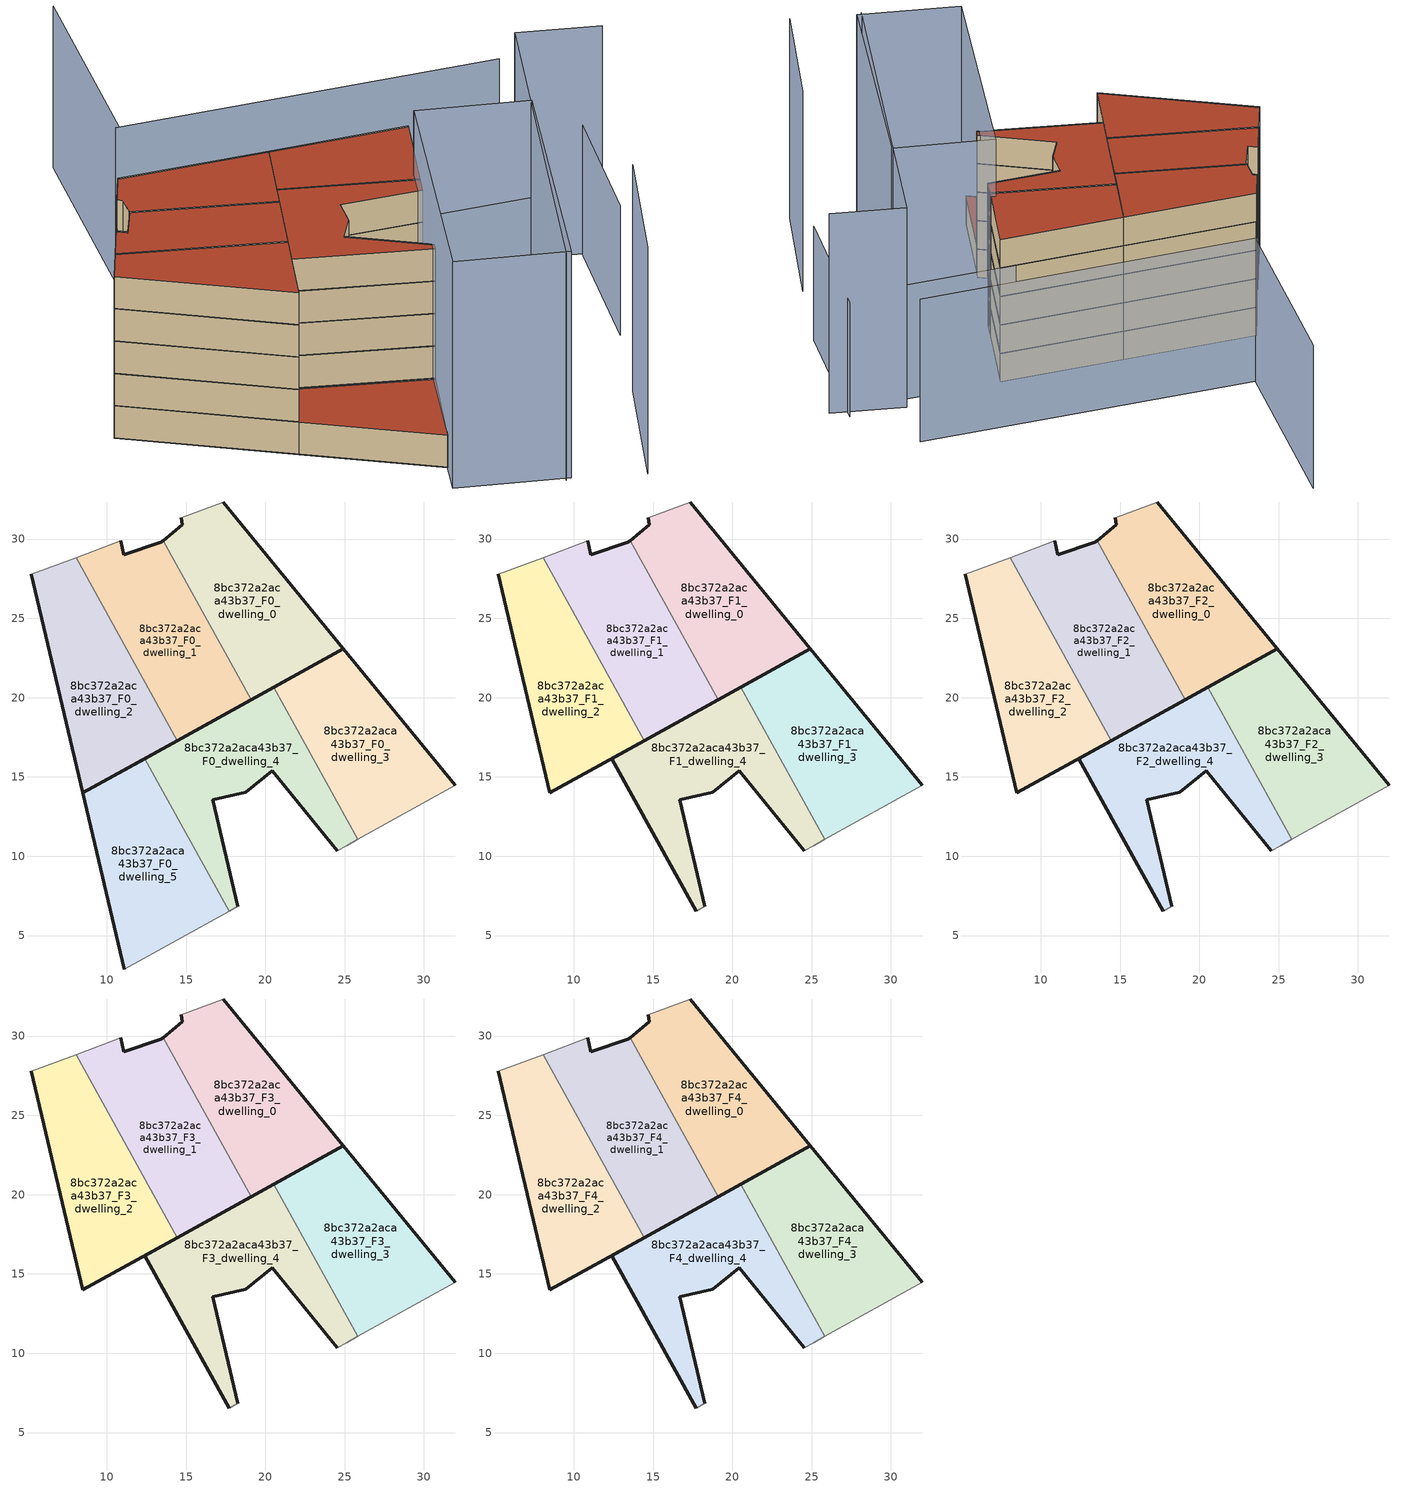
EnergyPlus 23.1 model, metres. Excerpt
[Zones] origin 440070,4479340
8bc372a2aca43b37_F0_dwelling_0
 floor ground (EU_floor_Construction): 24.92,23.07 17.33,32.34 14.7,31.35 14.78,30.89 13.56,29.9 19.11,19.86 z0
 wall outside (EU_wall_Construction): 17.33,32.34 24.92,23.07 19.11,19.86 / 13.56,29.9 14.78,30.89 14.7,31.35 z0:3
 wall to 8bc372a2aca43b37_F0_dwelling_1 (EU_wall_Construction): 19.11,19.86 13.56,29.9 z0:3
 wall adiabatic (EU_wall_Construction): 14.7,31.35 17.33,32.34 z0:3
8bc372a2aca43b37_F0_dwelling_1
 floor ground (EU_floor_Construction): 19.11,19.86 13.56,29.9 13.42,29.79 11.08,29 10.89,29.88 8.07,28.82 14.45,17.28 z0
 wall outside (EU_wall_Construction): 19.11,19.86 14.45,17.28 / 10.89,29.88 11.08,29 13.42,29.79 13.56,29.9 z0:3
 wall to 8bc372a2aca43b37_F0_dwelling_2 (EU_wall_Construction): 14.45,17.28 8.07,28.82 z0:3
 wall adiabatic (EU_wall_Construction): 8.07,28.82 10.89,29.88 z0:3
8bc372a2aca43b37_F0_dwelling_2
 floor ground (EU_floor_Construction): 14.45,17.28 8.07,28.82 5.26,27.77 8.5,14 z0
 wall outside (EU_wall_Construction): 14.45,17.28 8.5,14 5.26,27.77 z0:3
 wall adiabatic (EU_wall_Construction): 5.26,27.77 8.07,28.82 z0:3
8bc372a2aca43b37_F0_dwelling_3
 floor ground (EU_floor_Construction): 31.96,14.48 24.92,23.07 20.53,20.65 25.83,11.06 z0
 wall outside (EU_wall_Construction): 20.53,20.65 24.92,23.07 31.96,14.48 z0:3
 wall to 8bc372a2aca43b37_F0_dwelling_4 (EU_wall_Construction): 25.83,11.06 20.53,20.65 z0:3
 wall adiabatic (EU_wall_Construction): 31.96,14.48 25.83,11.06 z0:3
8bc372a2aca43b37_F0_dwelling_4
 floor ground (EU_floor_Construction): 24.54,10.33 25.12,10.66 25.83,11.06 20.53,20.65 12.4,16.15 17.71,6.54 18.27,6.84 16.67,13.56 18.76,14.03 20.44,15.4 z0
 wall outside (EU_wall_Construction): 12.4,16.15 20.53,20.65 / 24.54,10.33 20.44,15.4 18.76,14.03 16.67,13.56 18.27,6.84 z0:3
 wall adiabatic (EU_wall_Construction): 18.27,6.84 17.71,6.54 / 25.83,11.06 25.12,10.66 24.54,10.33 z0:3
 wall to 8bc372a2aca43b37_F0_dwelling_5 (EU_wall_Construction): 17.71,6.54 12.4,16.15 z0:3
8bc372a2aca43b37_F0_dwelling_5
 floor ground (EU_floor_Construction): 17.71,6.54 12.4,16.15 8.5,14 11.12,2.89 z0
 wall outside (EU_wall_Construction): 11.12,2.89 8.5,14 12.4,16.15 z0:3
 wall adiabatic (EU_wall_Construction): 17.71,6.54 11.12,2.89 z0:3
 roof outside (EU_roof_Construction): 12.4,16.15 17.71,6.54 11.12,2.89 8.5,14 z3
8bc372a2aca43b37_F1_dwelling_0
 floor to 8bc372a2aca43b37_F0_dwelling_0 (EU_floor_Construction): 24.92,23.07 17.33,32.34 14.7,31.35 14.78,30.89 13.56,29.9 19.11,19.86 z3
 wall outside (EU_wall_Construction): 17.33,32.34 24.92,23.07 19.11,19.86 / 13.56,29.9 14.78,30.89 14.7,31.35 z3:6
 wall to 8bc372a2aca43b37_F1_dwelling_1 (EU_wall_Construction): 19.11,19.86 13.56,29.9 z3:6
 wall adiabatic (EU_wall_Construction): 14.7,31.35 17.33,32.34 z3:6
8bc372a2aca43b37_F1_dwelling_1
 floor to 8bc372a2aca43b37_F0_dwelling_1 (EU_floor_Construction): 19.11,19.86 13.56,29.9 13.42,29.79 11.08,29 10.89,29.88 8.07,28.82 14.45,17.28 z3
 wall outside (EU_wall_Construction): 19.11,19.86 14.45,17.28 / 10.89,29.88 11.08,29 13.42,29.79 13.56,29.9 z3:6
 wall to 8bc372a2aca43b37_F1_dwelling_2 (EU_wall_Construction): 14.45,17.28 8.07,28.82 z3:6
 wall adiabatic (EU_wall_Construction): 8.07,28.82 10.89,29.88 z3:6
8bc372a2aca43b37_F1_dwelling_2
 floor to 8bc372a2aca43b37_F0_dwelling_2 (EU_floor_Construction): 14.45,17.28 8.07,28.82 5.26,27.77 8.5,14 z3
 wall outside (EU_wall_Construction): 14.45,17.28 8.5,14 5.26,27.77 z3:6
 wall adiabatic (EU_wall_Construction): 5.26,27.77 8.07,28.82 z3:6
8bc372a2aca43b37_F1_dwelling_3
 floor to 8bc372a2aca43b37_F0_dwelling_3 (EU_floor_Construction): 31.96,14.48 24.92,23.07 20.53,20.65 25.83,11.06 z3
 wall outside (EU_wall_Construction): 20.53,20.65 24.92,23.07 31.96,14.48 z3:6
 wall to 8bc372a2aca43b37_F1_dwelling_4 (EU_wall_Construction): 25.83,11.06 20.53,20.65 z3:6
 wall adiabatic (EU_wall_Construction): 31.96,14.48 25.83,11.06 z3:6
8bc372a2aca43b37_F1_dwelling_4
 floor to 8bc372a2aca43b37_F0_dwelling_4 (EU_floor_Construction): 24.54,10.33 25.12,10.66 25.83,11.06 20.53,20.65 12.4,16.15 17.71,6.54 18.27,6.84 16.67,13.56 18.76,14.03 20.44,15.4 z3
 wall outside (EU_wall_Construction): 17.71,6.54 12.4,16.15 20.53,20.65 / 24.54,10.33 20.44,15.4 18.76,14.03 16.67,13.56 18.27,6.84 z3:6
 wall adiabatic (EU_wall_Construction): 18.27,6.84 17.71,6.54 / 25.83,11.06 25.12,10.66 24.54,10.33 z3:6
8bc372a2aca43b37_F2_dwelling_0
 floor to 8bc372a2aca43b37_F1_dwelling_0 (EU_floor_Construction): 24.92,23.07 17.33,32.34 14.7,31.35 14.78,30.89 13.56,29.9 19.11,19.86 z6
 wall outside (EU_wall_Construction): 17.33,32.34 24.92,23.07 19.11,19.86 / 13.56,29.9 14.78,30.89 14.7,31.35 z6:9
 wall to 8bc372a2aca43b37_F2_dwelling_1 (EU_wall_Construction): 19.11,19.86 13.56,29.9 z6:9
 wall adiabatic (EU_wall_Construction): 14.7,31.35 17.33,32.34 z6:9
8bc372a2aca43b37_F2_dwelling_1
 floor to 8bc372a2aca43b37_F1_dwelling_1 (EU_floor_Construction): 19.11,19.86 13.56,29.9 13.42,29.79 11.08,29 10.89,29.88 8.07,28.82 14.45,17.28 z6
 wall outside (EU_wall_Construction): 19.11,19.86 14.45,17.28 / 10.89,29.88 11.08,29 13.42,29.79 13.56,29.9 z6:9
 wall to 8bc372a2aca43b37_F2_dwelling_2 (EU_wall_Construction): 14.45,17.28 8.07,28.82 z6:9
 wall adiabatic (EU_wall_Construction): 8.07,28.82 10.89,29.88 z6:9
8bc372a2aca43b37_F2_dwelling_2
 floor to 8bc372a2aca43b37_F1_dwelling_2 (EU_floor_Construction): 14.45,17.28 8.07,28.82 5.26,27.77 8.5,14 z6
 wall outside (EU_wall_Construction): 14.45,17.28 8.5,14 5.26,27.77 z6:9
 wall adiabatic (EU_wall_Construction): 5.26,27.77 8.07,28.82 z6:9
8bc372a2aca43b37_F2_dwelling_3
 floor to 8bc372a2aca43b37_F1_dwelling_3 (EU_floor_Construction): 31.96,14.48 24.92,23.07 20.53,20.65 25.83,11.06 z6
 wall outside (EU_wall_Construction): 20.53,20.65 24.92,23.07 31.96,14.48 z6:9
 wall to 8bc372a2aca43b37_F2_dwelling_4 (EU_wall_Construction): 25.83,11.06 20.53,20.65 z6:9
 wall adiabatic (EU_wall_Construction): 31.96,14.48 25.83,11.06 z6:9
8bc372a2aca43b37_F2_dwelling_4
 floor to 8bc372a2aca43b37_F1_dwelling_4 (EU_floor_Construction): 24.54,10.33 25.12,10.66 25.83,11.06 20.53,20.65 12.4,16.15 17.71,6.54 18.27,6.84 16.67,13.56 18.76,14.03 20.44,15.4 z6
 wall outside (EU_wall_Construction): 17.71,6.54 12.4,16.15 20.53,20.65 / 24.54,10.33 20.44,15.4 18.76,14.03 16.67,13.56 18.27,6.84 z6:9
 wall adiabatic (EU_wall_Construction): 18.27,6.84 17.71,6.54 / 25.83,11.06 25.12,10.66 24.54,10.33 z6:9
8bc372a2aca43b37_F3_dwelling_0
 floor to 8bc372a2aca43b37_F2_dwelling_0 (EU_floor_Construction): 24.92,23.07 17.33,32.34 14.7,31.35 14.78,30.89 13.56,29.9 19.11,19.86 z9
 wall outside (EU_wall_Construction): 17.33,32.34 24.92,23.07 19.11,19.86 / 13.56,29.9 14.78,30.89 14.7,31.35 z9:12
 wall to 8bc372a2aca43b37_F3_dwelling_1 (EU_wall_Construction): 19.11,19.86 13.56,29.9 z9:12
 wall adiabatic (EU_wall_Construction): 14.7,31.35 17.33,32.34 z9:12
8bc372a2aca43b37_F3_dwelling_1
 floor to 8bc372a2aca43b37_F2_dwelling_1 (EU_floor_Construction): 19.11,19.86 13.56,29.9 13.42,29.79 11.08,29 10.89,29.88 8.07,28.82 14.45,17.28 z9
 wall outside (EU_wall_Construction): 19.11,19.86 14.45,17.28 / 10.89,29.88 11.08,29 13.42,29.79 13.56,29.9 z9:12
 wall to 8bc372a2aca43b37_F3_dwelling_2 (EU_wall_Construction): 14.45,17.28 8.07,28.82 z9:12
 wall adiabatic (EU_wall_Construction): 8.07,28.82 10.89,29.88 z9:12
8bc372a2aca43b37_F3_dwelling_2
 floor to 8bc372a2aca43b37_F2_dwelling_2 (EU_floor_Construction): 14.45,17.28 8.07,28.82 5.26,27.77 8.5,14 z9
 wall outside (EU_wall_Construction): 14.45,17.28 8.5,14 5.26,27.77 z9:12
 wall adiabatic (EU_wall_Construction): 5.26,27.77 8.07,28.82 z9:12
8bc372a2aca43b37_F3_dwelling_3
 floor to 8bc372a2aca43b37_F2_dwelling_3 (EU_floor_Construction): 31.96,14.48 24.92,23.07 20.53,20.65 25.83,11.06 z9
 wall outside (EU_wall_Construction): 20.53,20.65 24.92,23.07 31.96,14.48 z9:12
 wall to 8bc372a2aca43b37_F3_dwelling_4 (EU_wall_Construction): 25.83,11.06 20.53,20.65 z9:12
 wall adiabatic (EU_wall_Construction): 31.96,14.48 25.83,11.06 z9:12
8bc372a2aca43b37_F3_dwelling_4
 floor to 8bc372a2aca43b37_F2_dwelling_4 (EU_floor_Construction): 24.54,10.33 25.12,10.66 25.83,11.06 20.53,20.65 12.4,16.15 17.71,6.54 18.27,6.84 16.67,13.56 18.76,14.03 20.44,15.4 z9
 wall outside (EU_wall_Construction): 17.71,6.54 12.4,16.15 20.53,20.65 / 24.54,10.33 20.44,15.4 18.76,14.03 16.67,13.56 18.27,6.84 z9:12
 wall adiabatic (EU_wall_Construction): 18.27,6.84 17.71,6.54 / 25.83,11.06 25.12,10.66 24.54,10.33 z9:12
8bc372a2aca43b37_F4_dwelling_0
 floor to 8bc372a2aca43b37_F3_dwelling_0 (EU_floor_Construction): 24.92,23.07 17.33,32.34 14.7,31.35 14.78,30.89 13.56,29.9 19.11,19.86 z12
 wall outside (EU_wall_Construction): 17.33,32.34 24.92,23.07 19.11,19.86 / 13.56,29.9 14.78,30.89 14.7,31.35 z12:15
 wall to 8bc372a2aca43b37_F4_dwelling_1 (EU_wall_Construction): 19.11,19.86 13.56,29.9 z12:15
 wall adiabatic (EU_wall_Construction): 14.7,31.35 17.33,32.34 z12:15
 roof outside (EU_roof_Construction): 17.33,32.34 24.92,23.07 19.11,19.86 13.56,29.9 14.78,30.89 14.7,31.35 z15
8bc372a2aca43b37_F4_dwelling_1
 floor to 8bc372a2aca43b37_F3_dwelling_1 (EU_floor_Construction): 19.11,19.86 13.56,29.9 13.42,29.79 11.08,29 10.89,29.88 8.07,28.82 14.45,17.28 z12
 wall outside (EU_wall_Construction): 19.11,19.86 14.45,17.28 / 10.89,29.88 11.08,29 13.42,29.79 13.56,29.9 z12:15
 wall to 8bc372a2aca43b37_F4_dwelling_2 (EU_wall_Construction): 14.45,17.28 8.07,28.82 z12:15
 wall adiabatic (EU_wall_Construction): 8.07,28.82 10.89,29.88 z12:15
 roof outside (EU_roof_Construction): 13.56,29.9 19.11,19.86 14.45,17.28 8.07,28.82 10.89,29.88 11.08,29 13.42,29.79 z15
8bc372a2aca43b37_F4_dwelling_2
 floor to 8bc372a2aca43b37_F3_dwelling_2 (EU_floor_Construction): 14.45,17.28 8.07,28.82 5.26,27.77 8.5,14 z12
 wall outside (EU_wall_Construction): 14.45,17.28 8.5,14 5.26,27.77 z12:15
 wall adiabatic (EU_wall_Construction): 5.26,27.77 8.07,28.82 z12:15
 roof outside (EU_roof_Construction): 8.07,28.82 14.45,17.28 8.5,14 5.26,27.77 z15
8bc372a2aca43b37_F4_dwelling_3
 floor to 8bc372a2aca43b37_F3_dwelling_3 (EU_floor_Construction): 31.96,14.48 24.92,23.07 20.53,20.65 25.83,11.06 z12
 wall outside (EU_wall_Construction): 20.53,20.65 24.92,23.07 31.96,14.48 z12:15
 wall to 8bc372a2aca43b37_F4_dwelling_4 (EU_wall_Construction): 25.83,11.06 20.53,20.65 z12:15
 wall adiabatic (EU_wall_Construction): 31.96,14.48 25.83,11.06 z12:15
 roof outside (EU_roof_Construction): 24.92,23.07 31.96,14.48 25.83,11.06 20.53,20.65 z15
8bc372a2aca43b37_F4_dwelling_4
 floor to 8bc372a2aca43b37_F3_dwelling_4 (EU_floor_Construction): 24.54,10.33 25.12,10.66 25.83,11.06 20.53,20.65 12.4,16.15 17.71,6.54 18.27,6.84 16.67,13.56 18.76,14.03 20.44,15.4 z12
 wall outside (EU_wall_Construction): 17.71,6.54 12.4,16.15 20.53,20.65 / 24.54,10.33 20.44,15.4 18.76,14.03 16.67,13.56 18.27,6.84 z12:15
 wall adiabatic (EU_wall_Construction): 18.27,6.84 17.71,6.54 / 25.83,11.06 25.12,10.66 24.54,10.33 z12:15
 roof outside (EU_roof_Construction): 20.53,20.65 25.83,11.06 25.12,10.66 24.54,10.33 20.44,15.4 18.76,14.03 16.67,13.56 18.27,6.84 17.71,6.54 12.4,16.15 z15
shading: 32.17,-2.74 41.58,4.37 / 17.35,32.3 5.26,27.77 / 31.1,15.54 37.41,7.81 / 37.41,7.81 31.44,2.93 / 31.44,2.93 25.12,10.66 / 25.12,10.66 31.1,15.54 z0:12; 12.94,-6.05 38.47,8.41 / 38.47,8.41 41.77,2.58 / 16.03,-11.47 25.69,-6.36 / 30.68,3.88 13.37,-6.3 / 13.37,-6.3 8.78,1.51 / 8.78,1.51 26.09,11.69 / 26.09,11.69 30.68,3.88 z0:21; 36.55,45.34 23.61,34.75 / 42.76,11.41 23.44,34.95 z0:15
[Building]
EU S2 Campaign: North Axis=0; Terrain=City; Solar Distribution=FullExterior
[Site:Location]
Madrid: Latitude=40.5; Longitude=-3.5; Time Zone=1; Elevation=609
[SizingPeriod:WeatherFileDays]
AnnualSizingPeriod: Begin Month=1; Begin Day of Month=1; End Month=12; End Day of Month=31; Day of Week for Start Day=Monday; Use Weather File Daylight Saving Period=No; Use Weather File Rain and Snow Indicators=No
[MATERIAL]
EU_InternalMass_Material: Roughness=MediumRough; Thickness=0.1; Conductivity=1; Density=1800; Specific Heat=900; Thermal Absorptance=0.9; Solar Absorptance=0.7; Visible Absorptance=0.7
[MATERIAL:NOMASS] Roughness=MediumRough; Thermal Absorptance=0.9; Solar Absorptance=0.7; Visible Absorptance=0.7
Name | Thermal Resistance
EU_wall_NoMass | 1.60022
EU_roof_NoMass | 1.57597
EU_floor_NoMass | 0.470652
[CONSTRUCTION]
EU_wall_Construction: EU_wall_NoMass
EU_roof_Construction: EU_roof_NoMass
EU_floor_Construction: EU_floor_NoMass
EU_InternalMass_Construction: EU_InternalMass_Material
[ZONE] Type=1; Multiplier=1; Ceiling Height=autocalculate; Floor Area=autocalculate; Part of Total Floor Area=Yes
Name | Volume
8bc372a2aca43b37_F0_dwelling_0; 8bc372a2aca43b37_F1_dwelling_0; 8bc372a2aca43b37_F2_dwelling_0; 8bc372a2aca43b37_F3_dwelling_0; 8bc372a2aca43b37_F4_dwelling_0 | 197.507
8bc372a2aca43b37_F0_dwelling_1; 8bc372a2aca43b37_F1_dwelling_1; 8bc372a2aca43b37_F2_dwelling_1; 8bc372a2aca43b37_F3_dwelling_1; 8bc372a2aca43b37_F4_dwelling_1 | 197.487
8bc372a2aca43b37_F0_dwelling_2; 8bc372a2aca43b37_F1_dwelling_2; 8bc372a2aca43b37_F2_dwelling_2; 8bc372a2aca43b37_F3_dwelling_2; 8bc372a2aca43b37_F4_dwelling_2 | 197.517
8bc372a2aca43b37_F0_dwelling_3; 8bc372a2aca43b37_F1_dwelling_3; 8bc372a2aca43b37_F2_dwelling_3; 8bc372a2aca43b37_F3_dwelling_3; 8bc372a2aca43b37_F4_dwelling_3 | 197.526
8bc372a2aca43b37_F0_dwelling_4; 8bc372a2aca43b37_F1_dwelling_4; 8bc372a2aca43b37_F2_dwelling_4; 8bc372a2aca43b37_F3_dwelling_4; 8bc372a2aca43b37_F4_dwelling_4 | 197.499
8bc372a2aca43b37_F0_dwelling_5 | 197.505
[INTERNALMASS] Construction=EU_InternalMass_Construction
Name | Zone or ZoneList | Surface Area
8bc372a2aca43b37_F0_dwelling_0_EU_InternalMass | 8bc372a2aca43b37_F0_dwelling_0 | 65.8357
8bc372a2aca43b37_F0_dwelling_1_EU_InternalMass | 8bc372a2aca43b37_F0_dwelling_1 | 65.8293
8bc372a2aca43b37_F0_dwelling_2_EU_InternalMass | 8bc372a2aca43b37_F0_dwelling_2 | 65.8391
8bc372a2aca43b37_F0_dwelling_3_EU_InternalMass | 8bc372a2aca43b37_F0_dwelling_3 | 65.842
8bc372a2aca43b37_F0_dwelling_4_EU_InternalMass | 8bc372a2aca43b37_F0_dwelling_4 | 65.8332
8bc372a2aca43b37_F0_dwelling_5_EU_InternalMass | 8bc372a2aca43b37_F0_dwelling_5 | 65.835
8bc372a2aca43b37_F1_dwelling_0_EU_InternalMass | 8bc372a2aca43b37_F1_dwelling_0 | 79.0045
8bc372a2aca43b37_F1_dwelling_1_EU_InternalMass | 8bc372a2aca43b37_F1_dwelling_1 | 79.0074
8bc372a2aca43b37_F1_dwelling_2_EU_InternalMass | 8bc372a2aca43b37_F1_dwelling_2 | 78.9991
8bc372a2aca43b37_F1_dwelling_3_EU_InternalMass | 8bc372a2aca43b37_F1_dwelling_3 | 78.995
8bc372a2aca43b37_F1_dwelling_4_EU_InternalMass | 8bc372a2aca43b37_F1_dwelling_4 | 79.0085
8bc372a2aca43b37_F2_dwelling_0_EU_InternalMass | 8bc372a2aca43b37_F2_dwelling_0 | 79.0045
8bc372a2aca43b37_F2_dwelling_1_EU_InternalMass | 8bc372a2aca43b37_F2_dwelling_1 | 79.0074
8bc372a2aca43b37_F2_dwelling_2_EU_InternalMass | 8bc372a2aca43b37_F2_dwelling_2 | 78.9991
8bc372a2aca43b37_F2_dwelling_3_EU_InternalMass | 8bc372a2aca43b37_F2_dwelling_3 | 78.995
8bc372a2aca43b37_F2_dwelling_4_EU_InternalMass | 8bc372a2aca43b37_F2_dwelling_4 | 79.0085
8bc372a2aca43b37_F3_dwelling_0_EU_InternalMass | 8bc372a2aca43b37_F3_dwelling_0 | 79.0045
8bc372a2aca43b37_F3_dwelling_1_EU_InternalMass | 8bc372a2aca43b37_F3_dwelling_1 | 79.0074
8bc372a2aca43b37_F3_dwelling_2_EU_InternalMass | 8bc372a2aca43b37_F3_dwelling_2 | 78.9991
8bc372a2aca43b37_F3_dwelling_3_EU_InternalMass | 8bc372a2aca43b37_F3_dwelling_3 | 78.995
8bc372a2aca43b37_F3_dwelling_4_EU_InternalMass | 8bc372a2aca43b37_F3_dwelling_4 | 79.0085
8bc372a2aca43b37_F4_dwelling_0_EU_InternalMass | 8bc372a2aca43b37_F4_dwelling_0 | 79.0045
8bc372a2aca43b37_F4_dwelling_1_EU_InternalMass | 8bc372a2aca43b37_F4_dwelling_1 | 79.0074
8bc372a2aca43b37_F4_dwelling_2_EU_InternalMass | 8bc372a2aca43b37_F4_dwelling_2 | 78.9991
8bc372a2aca43b37_F4_dwelling_3_EU_InternalMass | 8bc372a2aca43b37_F4_dwelling_3 | 78.995
8bc372a2aca43b37_F4_dwelling_4_EU_InternalMass | 8bc372a2aca43b37_F4_dwelling_4 | 79.0085
[OTHEREQUIPMENT] Fuel Type=Electricity; Design Level Calculation Method=Watts/Area; Power per Zone Floor Area=1; Fraction Latent=0; Fraction Radiant=0; Fraction Lost=0; Carbon Dioxide Generation Rate=0; EndUse Subcategory=EU_Step8_InternalGains
Name | Zone or ZoneList or Space or SpaceList | Schedule
EU_Step8_InternalGain_8bc372a2aca43b37_F0_dwelling_0_f000 | 8bc372a2aca43b37_F0_dwelling_0 | EU_Step8_GainSchedule_8bc372a2aca43b37_F0_dwelling_0_f000
EU_Step8_InternalGain_8bc372a2aca43b37_F0_dwelling_1_f000 | 8bc372a2aca43b37_F0_dwelling_1 | EU_Step8_GainSchedule_8bc372a2aca43b37_F0_dwelling_1_f000
EU_Step8_InternalGain_8bc372a2aca43b37_F0_dwelling_2_f000 | 8bc372a2aca43b37_F0_dwelling_2 | EU_Step8_GainSchedule_8bc372a2aca43b37_F0_dwelling_2_f000
EU_Step8_InternalGain_8bc372a2aca43b37_F0_dwelling_3_f000 | 8bc372a2aca43b37_F0_dwelling_3 | EU_Step8_GainSchedule_8bc372a2aca43b37_F0_dwelling_3_f000
EU_Step8_InternalGain_8bc372a2aca43b37_F0_dwelling_4_f000 | 8bc372a2aca43b37_F0_dwelling_4 | EU_Step8_GainSchedule_8bc372a2aca43b37_F0_dwelling_4_f000
EU_Step8_InternalGain_8bc372a2aca43b37_F0_dwelling_5_f000 | 8bc372a2aca43b37_F0_dwelling_5 | EU_Step8_GainSchedule_8bc372a2aca43b37_F0_dwelling_5_f000
EU_Step8_InternalGain_8bc372a2aca43b37_F1_dwelling_0_f000 | 8bc372a2aca43b37_F1_dwelling_0 | EU_Step8_GainSchedule_8bc372a2aca43b37_F1_dwelling_0_f000
EU_Step8_InternalGain_8bc372a2aca43b37_F1_dwelling_1_f000 | 8bc372a2aca43b37_F1_dwelling_1 | EU_Step8_GainSchedule_8bc372a2aca43b37_F1_dwelling_1_f000
EU_Step8_InternalGain_8bc372a2aca43b37_F1_dwelling_2_f000 | 8bc372a2aca43b37_F1_dwelling_2 | EU_Step8_GainSchedule_8bc372a2aca43b37_F1_dwelling_2_f000
EU_Step8_InternalGain_8bc372a2aca43b37_F1_dwelling_3_f000 | 8bc372a2aca43b37_F1_dwelling_3 | EU_Step8_GainSchedule_8bc372a2aca43b37_F1_dwelling_3_f000
EU_Step8_InternalGain_8bc372a2aca43b37_F1_dwelling_4_f000 | 8bc372a2aca43b37_F1_dwelling_4 | EU_Step8_GainSchedule_8bc372a2aca43b37_F1_dwelling_4_f000
EU_Step8_InternalGain_8bc372a2aca43b37_F2_dwelling_0_f000 | 8bc372a2aca43b37_F2_dwelling_0 | EU_Step8_GainSchedule_8bc372a2aca43b37_F2_dwelling_0_f000
EU_Step8_InternalGain_8bc372a2aca43b37_F2_dwelling_1_f000 | 8bc372a2aca43b37_F2_dwelling_1 | EU_Step8_GainSchedule_8bc372a2aca43b37_F2_dwelling_1_f000
EU_Step8_InternalGain_8bc372a2aca43b37_F2_dwelling_2_f000 | 8bc372a2aca43b37_F2_dwelling_2 | EU_Step8_GainSchedule_8bc372a2aca43b37_F2_dwelling_2_f000
EU_Step8_InternalGain_8bc372a2aca43b37_F2_dwelling_3_f000 | 8bc372a2aca43b37_F2_dwelling_3 | EU_Step8_GainSchedule_8bc372a2aca43b37_F2_dwelling_3_f000
EU_Step8_InternalGain_8bc372a2aca43b37_F2_dwelling_4_f000 | 8bc372a2aca43b37_F2_dwelling_4 | EU_Step8_GainSchedule_8bc372a2aca43b37_F2_dwelling_4_f000
EU_Step8_InternalGain_8bc372a2aca43b37_F3_dwelling_0_f000 | 8bc372a2aca43b37_F3_dwelling_0 | EU_Step8_GainSchedule_8bc372a2aca43b37_F3_dwelling_0_f000
EU_Step8_InternalGain_8bc372a2aca43b37_F3_dwelling_1_f000 | 8bc372a2aca43b37_F3_dwelling_1 | EU_Step8_GainSchedule_8bc372a2aca43b37_F3_dwelling_1_f000
EU_Step8_InternalGain_8bc372a2aca43b37_F3_dwelling_2_f000 | 8bc372a2aca43b37_F3_dwelling_2 | EU_Step8_GainSchedule_8bc372a2aca43b37_F3_dwelling_2_f000
EU_Step8_InternalGain_8bc372a2aca43b37_F3_dwelling_3_f000 | 8bc372a2aca43b37_F3_dwelling_3 | EU_Step8_GainSchedule_8bc372a2aca43b37_F3_dwelling_3_f000
EU_Step8_InternalGain_8bc372a2aca43b37_F3_dwelling_4_f000 | 8bc372a2aca43b37_F3_dwelling_4 | EU_Step8_GainSchedule_8bc372a2aca43b37_F3_dwelling_4_f000
EU_Step8_InternalGain_8bc372a2aca43b37_F4_dwelling_0_f000 | 8bc372a2aca43b37_F4_dwelling_0 | EU_Step8_GainSchedule_8bc372a2aca43b37_F4_dwelling_0_f000
EU_Step8_InternalGain_8bc372a2aca43b37_F4_dwelling_1_f000 | 8bc372a2aca43b37_F4_dwelling_1 | EU_Step8_GainSchedule_8bc372a2aca43b37_F4_dwelling_1_f000
EU_Step8_InternalGain_8bc372a2aca43b37_F4_dwelling_2_f000 | 8bc372a2aca43b37_F4_dwelling_2 | EU_Step8_GainSchedule_8bc372a2aca43b37_F4_dwelling_2_f000
EU_Step8_InternalGain_8bc372a2aca43b37_F4_dwelling_3_f000 | 8bc372a2aca43b37_F4_dwelling_3 | EU_Step8_GainSchedule_8bc372a2aca43b37_F4_dwelling_3_f000
EU_Step8_InternalGain_8bc372a2aca43b37_F4_dwelling_4_f000 | 8bc372a2aca43b37_F4_dwelling_4 | EU_Step8_GainSchedule_8bc372a2aca43b37_F4_dwelling_4_f000
[ZONEVENTILATION:DESIGNFLOWRATE] Schedule=EU_AlwaysOn; Design Flow Rate Calculation Method=AirChanges/Hour; Air Changes per Hour=0.480704; Ventilation Type=Natural; Fan Pressure Rise=0; Fan Total Efficiency=1; Constant Term Coefficient=1; Temperature Term Coefficient=0; Velocity Term Coefficient=0; Velocity Squared Term Coefficient=0; Minimum Indoor Temperature=-100; Maximum Indoor Temperature=100; Delta Temperature=-100; Minimum Outdoor Temperature=-100; Maximum Outdoor Temperature=100; Maximum Wind Speed=40
Name | Zone or ZoneList or Space or SpaceList
EU_ConstantAir_8bc372a2aca43b37_F0_dwelling_0 | 8bc372a2aca43b37_F0_dwelling_0
EU_ConstantAir_8bc372a2aca43b37_F0_dwelling_1 | 8bc372a2aca43b37_F0_dwelling_1
EU_ConstantAir_8bc372a2aca43b37_F0_dwelling_2 | 8bc372a2aca43b37_F0_dwelling_2
EU_ConstantAir_8bc372a2aca43b37_F0_dwelling_3 | 8bc372a2aca43b37_F0_dwelling_3
EU_ConstantAir_8bc372a2aca43b37_F0_dwelling_4 | 8bc372a2aca43b37_F0_dwelling_4
EU_ConstantAir_8bc372a2aca43b37_F0_dwelling_5 | 8bc372a2aca43b37_F0_dwelling_5
EU_ConstantAir_8bc372a2aca43b37_F1_dwelling_0 | 8bc372a2aca43b37_F1_dwelling_0
EU_ConstantAir_8bc372a2aca43b37_F1_dwelling_1 | 8bc372a2aca43b37_F1_dwelling_1
EU_ConstantAir_8bc372a2aca43b37_F1_dwelling_2 | 8bc372a2aca43b37_F1_dwelling_2
EU_ConstantAir_8bc372a2aca43b37_F1_dwelling_3 | 8bc372a2aca43b37_F1_dwelling_3
EU_ConstantAir_8bc372a2aca43b37_F1_dwelling_4 | 8bc372a2aca43b37_F1_dwelling_4
EU_ConstantAir_8bc372a2aca43b37_F2_dwelling_0 | 8bc372a2aca43b37_F2_dwelling_0
EU_ConstantAir_8bc372a2aca43b37_F2_dwelling_1 | 8bc372a2aca43b37_F2_dwelling_1
EU_ConstantAir_8bc372a2aca43b37_F2_dwelling_2 | 8bc372a2aca43b37_F2_dwelling_2
EU_ConstantAir_8bc372a2aca43b37_F2_dwelling_3 | 8bc372a2aca43b37_F2_dwelling_3
EU_ConstantAir_8bc372a2aca43b37_F2_dwelling_4 | 8bc372a2aca43b37_F2_dwelling_4
EU_ConstantAir_8bc372a2aca43b37_F3_dwelling_0 | 8bc372a2aca43b37_F3_dwelling_0
EU_ConstantAir_8bc372a2aca43b37_F3_dwelling_1 | 8bc372a2aca43b37_F3_dwelling_1
EU_ConstantAir_8bc372a2aca43b37_F3_dwelling_2 | 8bc372a2aca43b37_F3_dwelling_2
EU_ConstantAir_8bc372a2aca43b37_F3_dwelling_3 | 8bc372a2aca43b37_F3_dwelling_3
EU_ConstantAir_8bc372a2aca43b37_F3_dwelling_4 | 8bc372a2aca43b37_F3_dwelling_4
EU_ConstantAir_8bc372a2aca43b37_F4_dwelling_0 | 8bc372a2aca43b37_F4_dwelling_0
EU_ConstantAir_8bc372a2aca43b37_F4_dwelling_1 | 8bc372a2aca43b37_F4_dwelling_1
EU_ConstantAir_8bc372a2aca43b37_F4_dwelling_2 | 8bc372a2aca43b37_F4_dwelling_2
EU_ConstantAir_8bc372a2aca43b37_F4_dwelling_3 | 8bc372a2aca43b37_F4_dwelling_3
EU_ConstantAir_8bc372a2aca43b37_F4_dwelling_4 | 8bc372a2aca43b37_F4_dwelling_4
[HVACTEMPLATE:THERMOSTAT] Constant Heating Setpoint=20; Constant Cooling Setpoint=50
EU_HeatOnly_8bc372a2aca43b37_F0_dwelling_0; EU_HeatOnly_8bc372a2aca43b37_F0_dwelling_1; EU_HeatOnly_8bc372a2aca43b37_F0_dwelling_2; EU_HeatOnly_8bc372a2aca43b37_F0_dwelling_3; EU_HeatOnly_8bc372a2aca43b37_F0_dwelling_4; EU_HeatOnly_8bc372a2aca43b37_F0_dwelling_5; EU_HeatOnly_8bc372a2aca43b37_F1_dwelling_0; EU_HeatOnly_8bc372a2aca43b37_F1_dwelling_1; EU_HeatOnly_8bc372a2aca43b37_F1_dwelling_2; EU_HeatOnly_8bc372a2aca43b37_F1_dwelling_3; EU_HeatOnly_8bc372a2aca43b37_F1_dwelling_4; EU_HeatOnly_8bc372a2aca43b37_F2_dwelling_0; EU_HeatOnly_8bc372a2aca43b37_F2_dwelling_1; EU_HeatOnly_8bc372a2aca43b37_F2_dwelling_2; EU_HeatOnly_8bc372a2aca43b37_F2_dwelling_3; EU_HeatOnly_8bc372a2aca43b37_F2_dwelling_4; EU_HeatOnly_8bc372a2aca43b37_F3_dwelling_0; EU_HeatOnly_8bc372a2aca43b37_F3_dwelling_1; EU_HeatOnly_8bc372a2aca43b37_F3_dwelling_2; EU_HeatOnly_8bc372a2aca43b37_F3_dwelling_3; EU_HeatOnly_8bc372a2aca43b37_F3_dwelling_4; EU_HeatOnly_8bc372a2aca43b37_F4_dwelling_0; EU_HeatOnly_8bc372a2aca43b37_F4_dwelling_1; EU_HeatOnly_8bc372a2aca43b37_F4_dwelling_2; EU_HeatOnly_8bc372a2aca43b37_F4_dwelling_3; EU_HeatOnly_8bc372a2aca43b37_F4_dwelling_4
[HVACTEMPLATE:ZONE:IDEALLOADSAIRSYSTEM] System Availability Schedule=EU_AlwaysOn; Maximum Heating Supply Air Temperature=50; Minimum Cooling Supply Air Temperature=13; Maximum Heating Supply Air Humidity Ratio=0.0156; Minimum Cooling Supply Air Humidity Ratio=0.0077; Heating Limit=NoLimit; Cooling Limit=NoLimit; Heating Availability Schedule=EU_AlwaysOn; Cooling Availability Schedule=EU_CoolingOff; Dehumidification Control Type=ConstantSensibleHeatRatio; Cooling Sensible Heat Ratio=0.7; Dehumidification Setpoint=60; Humidification Control Type=None; Humidification Setpoint=30; Outdoor Air Method=None; Outdoor Air Flow Rate per Person=0.00944; Outdoor Air Flow Rate per Zone Floor Area=0; Outdoor Air Flow Rate per Zone=0; Demand Controlled Ventilation Type=None; Outdoor Air Economizer Type=NoEconomizer; Heat Recovery Type=None; Sensible Heat Recovery Effectiveness=0.7; Latent Heat Recovery Effectiveness=0.65
Name | Template Thermostat
8bc372a2aca43b37_F0_dwelling_0 | EU_HeatOnly_8bc372a2aca43b37_F0_dwelling_0
8bc372a2aca43b37_F0_dwelling_1 | EU_HeatOnly_8bc372a2aca43b37_F0_dwelling_1
8bc372a2aca43b37_F0_dwelling_2 | EU_HeatOnly_8bc372a2aca43b37_F0_dwelling_2
8bc372a2aca43b37_F0_dwelling_3 | EU_HeatOnly_8bc372a2aca43b37_F0_dwelling_3
8bc372a2aca43b37_F0_dwelling_4 | EU_HeatOnly_8bc372a2aca43b37_F0_dwelling_4
8bc372a2aca43b37_F0_dwelling_5 | EU_HeatOnly_8bc372a2aca43b37_F0_dwelling_5
8bc372a2aca43b37_F1_dwelling_0 | EU_HeatOnly_8bc372a2aca43b37_F1_dwelling_0
8bc372a2aca43b37_F1_dwelling_1 | EU_HeatOnly_8bc372a2aca43b37_F1_dwelling_1
8bc372a2aca43b37_F1_dwelling_2 | EU_HeatOnly_8bc372a2aca43b37_F1_dwelling_2
8bc372a2aca43b37_F1_dwelling_3 | EU_HeatOnly_8bc372a2aca43b37_F1_dwelling_3
8bc372a2aca43b37_F1_dwelling_4 | EU_HeatOnly_8bc372a2aca43b37_F1_dwelling_4
8bc372a2aca43b37_F2_dwelling_0 | EU_HeatOnly_8bc372a2aca43b37_F2_dwelling_0
8bc372a2aca43b37_F2_dwelling_1 | EU_HeatOnly_8bc372a2aca43b37_F2_dwelling_1
8bc372a2aca43b37_F2_dwelling_2 | EU_HeatOnly_8bc372a2aca43b37_F2_dwelling_2
8bc372a2aca43b37_F2_dwelling_3 | EU_HeatOnly_8bc372a2aca43b37_F2_dwelling_3
8bc372a2aca43b37_F2_dwelling_4 | EU_HeatOnly_8bc372a2aca43b37_F2_dwelling_4
8bc372a2aca43b37_F3_dwelling_0 | EU_HeatOnly_8bc372a2aca43b37_F3_dwelling_0
8bc372a2aca43b37_F3_dwelling_1 | EU_HeatOnly_8bc372a2aca43b37_F3_dwelling_1
8bc372a2aca43b37_F3_dwelling_2 | EU_HeatOnly_8bc372a2aca43b37_F3_dwelling_2
8bc372a2aca43b37_F3_dwelling_3 | EU_HeatOnly_8bc372a2aca43b37_F3_dwelling_3
8bc372a2aca43b37_F3_dwelling_4 | EU_HeatOnly_8bc372a2aca43b37_F3_dwelling_4
8bc372a2aca43b37_F4_dwelling_0 | EU_HeatOnly_8bc372a2aca43b37_F4_dwelling_0
8bc372a2aca43b37_F4_dwelling_1 | EU_HeatOnly_8bc372a2aca43b37_F4_dwelling_1
8bc372a2aca43b37_F4_dwelling_2 | EU_HeatOnly_8bc372a2aca43b37_F4_dwelling_2
8bc372a2aca43b37_F4_dwelling_3 | EU_HeatOnly_8bc372a2aca43b37_F4_dwelling_3
8bc372a2aca43b37_F4_dwelling_4 | EU_HeatOnly_8bc372a2aca43b37_F4_dwelling_4
[SIZING:ZONE] Zone Cooling Design Supply Air Temperature Input Method=SupplyAirTemperature; Zone Cooling Design Supply Air Temperature=13; Zone Heating Design Supply Air Temperature Input Method=SupplyAirTemperature; Zone Heating Design Supply Air Temperature=50; Zone Cooling Design Supply Air Humidity Ratio=0.008; Zone Heating Design Supply Air Humidity Ratio=0.008; Cooling Design Air Flow Method=DesignDay; Cooling Design Air Flow Rate=0; Cooling Minimum Air Flow per Zone Floor Area=0.000762; Cooling Minimum Air Flow=0; Cooling Minimum Air Flow Fraction=0.2; Heating Design Air Flow Method=DesignDay; Heating Design Air Flow Rate=0; Heating Maximum Air Flow per Zone Floor Area=0.002032; Heating Maximum Air Flow=0.141576; Heating Maximum Air Flow Fraction=0.3; Account for Dedicated Outdoor Air System=No; Dedicated Outdoor Air System Control Strategy=NeutralSupplyAir; Dedicated Outdoor Air Low Setpoint Temperature for Design=autosize; Dedicated Outdoor Air High Setpoint Temperature for Design=autosize; Zone Load Sizing Method=Sensible Load Only No Latent Load; Zone Latent Cooling Design Supply Air Humidity Ratio Input Method=HumidityRatioDifference; Zone Cooling Design Supply Air Humidity Ratio Difference=0.005; Zone Latent Heating Design Supply Air Humidity Ratio Input Method=HumidityRatioDifference; Zone Humidification Design Supply Air Humidity Ratio Difference=0.005
8bc372a2aca43b37_F0_dwelling_0; 8bc372a2aca43b37_F0_dwelling_1; 8bc372a2aca43b37_F0_dwelling_2; 8bc372a2aca43b37_F0_dwelling_3; 8bc372a2aca43b37_F0_dwelling_4; 8bc372a2aca43b37_F0_dwelling_5; 8bc372a2aca43b37_F1_dwelling_0; 8bc372a2aca43b37_F1_dwelling_1; 8bc372a2aca43b37_F1_dwelling_2; 8bc372a2aca43b37_F1_dwelling_3; 8bc372a2aca43b37_F1_dwelling_4; 8bc372a2aca43b37_F2_dwelling_0; 8bc372a2aca43b37_F2_dwelling_1; 8bc372a2aca43b37_F2_dwelling_2; 8bc372a2aca43b37_F2_dwelling_3; 8bc372a2aca43b37_F2_dwelling_4; 8bc372a2aca43b37_F3_dwelling_0; 8bc372a2aca43b37_F3_dwelling_1; 8bc372a2aca43b37_F3_dwelling_2; 8bc372a2aca43b37_F3_dwelling_3; 8bc372a2aca43b37_F3_dwelling_4; 8bc372a2aca43b37_F4_dwelling_0; 8bc372a2aca43b37_F4_dwelling_1; 8bc372a2aca43b37_F4_dwelling_2; 8bc372a2aca43b37_F4_dwelling_3; 8bc372a2aca43b37_F4_dwelling_4
[SCHEDULE:CONSTANT]
Name | Hourly Value
EU_AlwaysOn | 1
EU_CoolingOff | 0
[SCHEDULE:FILE] Column Number=1; Rows to Skip at Top=0; Number of Hours of Data=8760; Column Separator=Comma; Interpolate to Timestep=No; Minutes per Item=60; Adjust Schedule for Daylight Savings=Yes
Name | File
EU_Step8_GainSchedule_8bc372a2aca43b37_F0_dwelling_0_f000 | ../../schedules/8bc372a2aca43b37/8bc372a2aca43b37_F0_dwelling_0_f000_gain.csv
EU_Step8_GainSchedule_8bc372a2aca43b37_F0_dwelling_1_f000 | ../../schedules/8bc372a2aca43b37/8bc372a2aca43b37_F0_dwelling_1_f000_gain.csv
EU_Step8_GainSchedule_8bc372a2aca43b37_F0_dwelling_2_f000 | ../../schedules/8bc372a2aca43b37/8bc372a2aca43b37_F0_dwelling_2_f000_gain.csv
EU_Step8_GainSchedule_8bc372a2aca43b37_F0_dwelling_3_f000 | ../../schedules/8bc372a2aca43b37/8bc372a2aca43b37_F0_dwelling_3_f000_gain.csv
EU_Step8_GainSchedule_8bc372a2aca43b37_F0_dwelling_4_f000 | ../../schedules/8bc372a2aca43b37/8bc372a2aca43b37_F0_dwelling_4_f000_gain.csv
EU_Step8_GainSchedule_8bc372a2aca43b37_F0_dwelling_5_f000 | ../../schedules/8bc372a2aca43b37/8bc372a2aca43b37_F0_dwelling_5_f000_gain.csv
EU_Step8_GainSchedule_8bc372a2aca43b37_F1_dwelling_0_f000 | ../../schedules/8bc372a2aca43b37/8bc372a2aca43b37_F1_dwelling_0_f000_gain.csv
EU_Step8_GainSchedule_8bc372a2aca43b37_F1_dwelling_1_f000 | ../../schedules/8bc372a2aca43b37/8bc372a2aca43b37_F1_dwelling_1_f000_gain.csv
EU_Step8_GainSchedule_8bc372a2aca43b37_F1_dwelling_2_f000 | ../../schedules/8bc372a2aca43b37/8bc372a2aca43b37_F1_dwelling_2_f000_gain.csv
EU_Step8_GainSchedule_8bc372a2aca43b37_F1_dwelling_3_f000 | ../../schedules/8bc372a2aca43b37/8bc372a2aca43b37_F1_dwelling_3_f000_gain.csv
EU_Step8_GainSchedule_8bc372a2aca43b37_F1_dwelling_4_f000 | ../../schedules/8bc372a2aca43b37/8bc372a2aca43b37_F1_dwelling_4_f000_gain.csv
EU_Step8_GainSchedule_8bc372a2aca43b37_F2_dwelling_0_f000 | ../../schedules/8bc372a2aca43b37/8bc372a2aca43b37_F2_dwelling_0_f000_gain.csv
EU_Step8_GainSchedule_8bc372a2aca43b37_F2_dwelling_1_f000 | ../../schedules/8bc372a2aca43b37/8bc372a2aca43b37_F2_dwelling_1_f000_gain.csv
EU_Step8_GainSchedule_8bc372a2aca43b37_F2_dwelling_2_f000 | ../../schedules/8bc372a2aca43b37/8bc372a2aca43b37_F2_dwelling_2_f000_gain.csv
EU_Step8_GainSchedule_8bc372a2aca43b37_F2_dwelling_3_f000 | ../../schedules/8bc372a2aca43b37/8bc372a2aca43b37_F2_dwelling_3_f000_gain.csv
EU_Step8_GainSchedule_8bc372a2aca43b37_F2_dwelling_4_f000 | ../../schedules/8bc372a2aca43b37/8bc372a2aca43b37_F2_dwelling_4_f000_gain.csv
EU_Step8_GainSchedule_8bc372a2aca43b37_F3_dwelling_0_f000 | ../../schedules/8bc372a2aca43b37/8bc372a2aca43b37_F3_dwelling_0_f000_gain.csv
EU_Step8_GainSchedule_8bc372a2aca43b37_F3_dwelling_1_f000 | ../../schedules/8bc372a2aca43b37/8bc372a2aca43b37_F3_dwelling_1_f000_gain.csv
EU_Step8_GainSchedule_8bc372a2aca43b37_F3_dwelling_2_f000 | ../../schedules/8bc372a2aca43b37/8bc372a2aca43b37_F3_dwelling_2_f000_gain.csv
EU_Step8_GainSchedule_8bc372a2aca43b37_F3_dwelling_3_f000 | ../../schedules/8bc372a2aca43b37/8bc372a2aca43b37_F3_dwelling_3_f000_gain.csv
EU_Step8_GainSchedule_8bc372a2aca43b37_F3_dwelling_4_f000 | ../../schedules/8bc372a2aca43b37/8bc372a2aca43b37_F3_dwelling_4_f000_gain.csv
EU_Step8_GainSchedule_8bc372a2aca43b37_F4_dwelling_0_f000 | ../../schedules/8bc372a2aca43b37/8bc372a2aca43b37_F4_dwelling_0_f000_gain.csv
EU_Step8_GainSchedule_8bc372a2aca43b37_F4_dwelling_1_f000 | ../../schedules/8bc372a2aca43b37/8bc372a2aca43b37_F4_dwelling_1_f000_gain.csv
EU_Step8_GainSchedule_8bc372a2aca43b37_F4_dwelling_2_f000 | ../../schedules/8bc372a2aca43b37/8bc372a2aca43b37_F4_dwelling_2_f000_gain.csv
EU_Step8_GainSchedule_8bc372a2aca43b37_F4_dwelling_3_f000 | ../../schedules/8bc372a2aca43b37/8bc372a2aca43b37_F4_dwelling_3_f000_gain.csv
EU_Step8_GainSchedule_8bc372a2aca43b37_F4_dwelling_4_f000 | ../../schedules/8bc372a2aca43b37/8bc372a2aca43b37_F4_dwelling_4_f000_gain.csv
